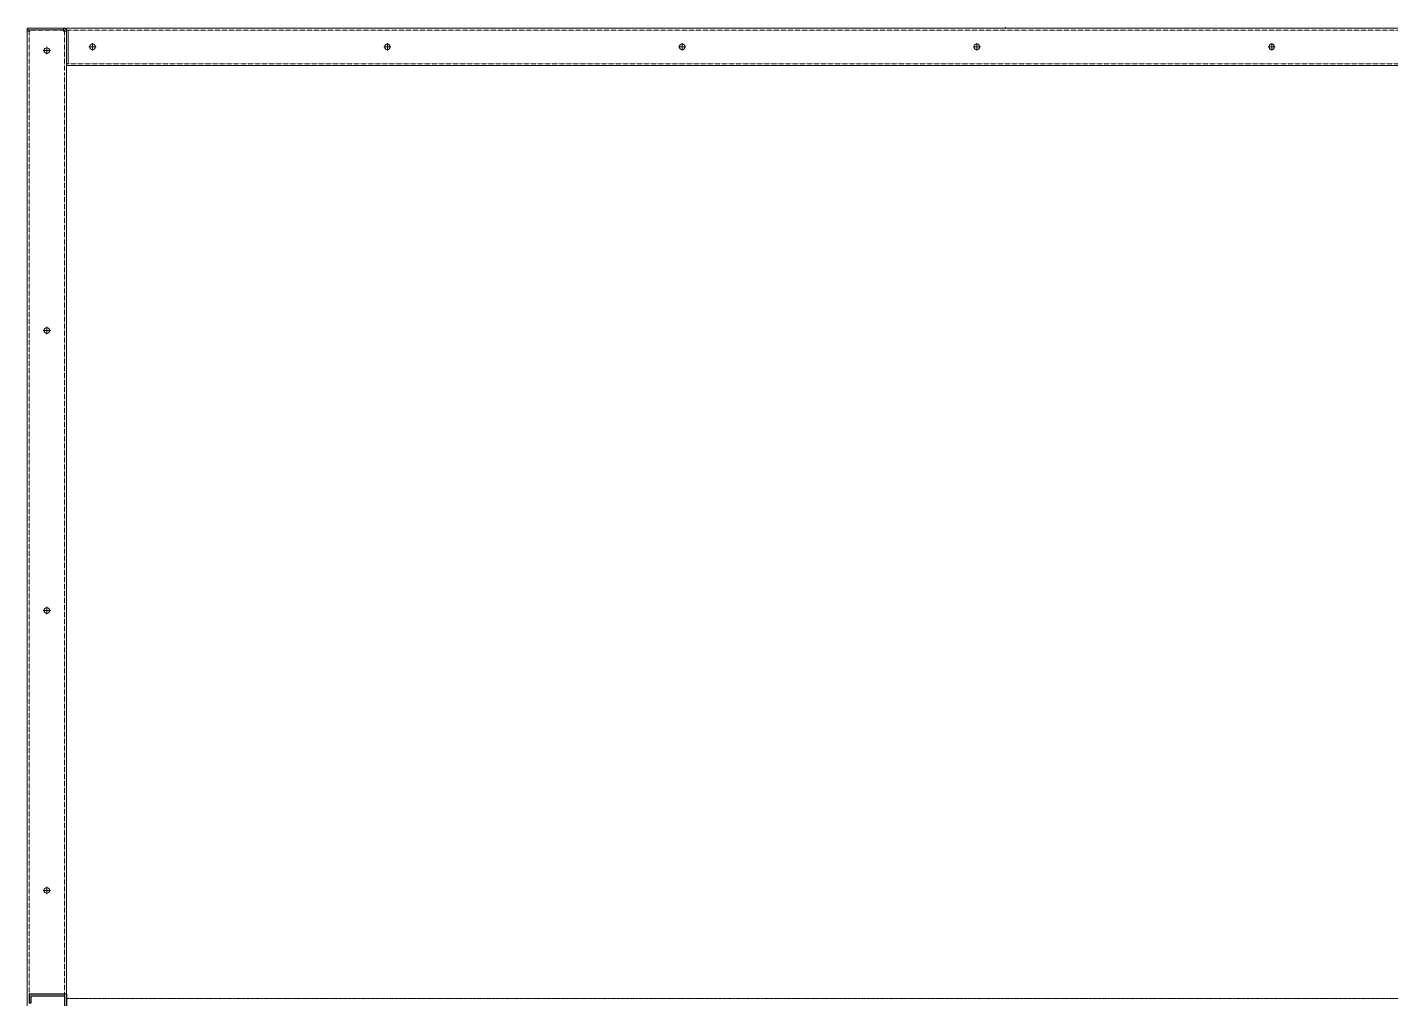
# Model space of a CAD drawing. Header units: millimetres. Extents: x -661384 to 33175, y -139129 to 24362.
# Drawn here: x 23132 to 24593, y 13309 to 14351 of the extents above; entities that cross this region are included whole.
import ezdxf

# ---------------------------------------------------------------- set-up
doc = ezdxf.new("R2010")
doc.units = ezdxf.units.MM
for name, pattern in [('CENTER', [2, 1.25, -0.25, 0.25, -0.25]), ('HIDDEN', [0.375, 0.25, -0.125]), ('HIDDENX2', [0.75, 0.5, -0.25])]:
    doc.linetypes.add(name, pattern=pattern)
doc.layers.add('center', color=1, linetype='CENTER')
doc.layers.add('HIDD', color=2, linetype='HIDDENX2')

# ---------------------------------------------------------------- blocks, each defined once
blk = doc.blocks.new('435')
for p, q in [((-131382, 21088.8), (-131342, 21088.8)), ((-131382, 21088.8), (-131382, 21078.8)), ((-131380, 21078.8), (-131382, 21078.8)), ((-131380, 21086.8), (-131344, 21086.8)), ((-131380, 21086.8), (-131380, 21078.8)), ((-131344, 21086.8), (-131344, 21040.8)), ((-131342, 21088.8), (-131342, 21038.8)), ((-131342, 21088.8), (-131342, 21038.8)), ((-131382, 21038.8), (-131382, 21050.8)), ((-131382, 21050.8), (-131380, 21050.8)), ((-131380, 21040.8), (-131380, 21050.8)), ((-131342, 21038.8), (-131382, 21038.8)), ((-131344, 21040.8), (-131380, 21040.8))]:
    blk.add_line(p, q)
blk = doc.blocks.new('2')
at = {"color": 7, "lineweight": 20, "ltscale": 0.280701}
for p, q in [((23131.5, 14349.5), (23131.5, 14347.9)), ((23131.5, 14349.5), (23170.4, 14349.5)), ((23131.5, 14347.9), (23170.4, 14347.9)), ((23131.5, 11304.6), (23131.5, 14347.9)), ((23131.5, 14346.4), (23134.6, 14346.4)), ((23170.4, 14349.5), (23170.4, 14346.4)), ((23171.4, 14347.5), (23170.4, 14347.5)), ((23173.5, 14346.4), (23170.4, 14346.4)), ((23173.5, 13651.4), (23173.5, 14346.4)), ((23173.5, 11304.6), (23173.5, 14346.4)), ((23175.5, 14312.6), (23175.5, 14346.4)), ((23178.6, 14349.5), (23178.4, 14349.5)), ((23178.6, 14349.5), (26384.4, 14349.5)), ((23148.6, 14325.5), (23156.4, 14325.5)), ((23152.5, 14329.4), (23152.5, 14321.6)), ((23197.6, 14329.5), (23205.4, 14329.5)), ((23201.5, 14333.4), (23201.5, 14325.6)), ((23513.6, 14329.5), (23521.4, 14329.5)), ((23517.5, 14333.4), (23517.5, 14325.6)), ((23829.6, 14329.5), (23837.4, 14329.5)), ((23833.5, 14333.4), (23833.5, 14325.6)), ((24145.6, 14329.5), (24153.4, 14329.5)), ((24149.5, 14333.4), (24149.5, 14325.6)), ((24461.6, 14329.5), (24469.4, 14329.5)), ((24465.5, 14333.4), (24465.5, 14325.6)), ((23175.5, 14309.5), (26387.5, 14309.5)), ((23173.5, 14219.5), (23173.5, 14219.5)), ((23148.6, 14025.5), (23156.4, 14025.5)), ((23152.5, 14029.4), (23152.5, 14021.6)), ((23148.6, 13725.5), (23156.4, 13725.5)), ((23152.5, 13729.4), (23152.5, 13721.6)), ((23148.6, 13425.5), (23156.4, 13425.5)), ((23152.5, 13429.4), (23152.5, 13421.6))]:
    blk.add_line(p, q, dxfattribs=at)
at = {"color": 7, "lineweight": 20, "ltscale": 0.024908}
blk.add_line((24180.3, 14349.5), (24180.3, 14350.5), dxfattribs=at)
at = {"lineweight": 20}
blk.add_line((23173.5, 11274.5), (23173.5, 13309.5), dxfattribs=at)
at = {"color": 7, "lineweight": 20, "ltscale": 0.280701}
for centre in [(23152.5, 14325.5), (23201.5, 14329.5), (23517.5, 14329.5), (23833.5, 14329.5), (24149.5, 14329.5), (24465.5, 14329.5), (23152.5, 14025.5), (23152.5, 13725.5), (23152.5, 13425.5)]:
    blk.add_circle(centre, 3, dxfattribs=at)
at = {"color": 7, "lineweight": 20}
for centre in [(23152.5, 14325.5), (23201.5, 14329.5), (23517.5, 14329.5), (23833.5, 14329.5), (24149.5, 14329.5), (24465.5, 14329.5), (23152.5, 14025.5), (23152.5, 13725.5), (23152.5, 13425.5)]:
    blk.add_circle(centre, 3, dxfattribs=at)
at = {"color": 7, "lineweight": 20, "ltscale": 0.280701}
for centre, radius, start, end in [((23170.4, 14346.4), 3.1, 0, 90), ((23170.4, 14346.4), 1.5, 0, 90), ((23134.9, 13962.9), 3.4, 180, 180.1768)]:
    blk.add_arc(centre, radius, start, end, dxfattribs=at)
at = {"layer": 'center', "lineweight": 20}
for p, q in [((26431.5, 14349.5), (23131.5, 14349.5)), ((23131.5, 14349.5), (23131.5, 11149.5)), ((23173.5, 14349.5), (23173.5, 13309.5)), ((26389.5, 14309.5), (23173.5, 14309.5)), ((23173.5, 13309.5), (26389.5, 13309.5))]:
    blk.add_line(p, q, dxfattribs=at)
at = {"layer": 'HIDD', "linetype": 'HIDDEN', "lineweight": 20}
for p, q in [((23171.5, 14347.5), (23133.5, 14347.5)), ((23133.5, 14347.5), (23133.5, 13311.5)), ((23171.5, 14347.5), (23171.5, 14304)), ((26387.5, 14347.5), (23173.5, 14347.5)), ((23175.5, 14347.5), (23175.5, 14311.5)), ((26389.5, 14311.5), (23173.5, 14311.5)), ((23171.5, 14302), (23171.5, 13311.5))]:
    blk.add_line(p, q, dxfattribs=at)
at = {"lineweight": 20}
blk.add_blockref('435', (154515.5, -7774.3), dxfattribs=at)

msp = doc.modelspace()

# ---------------------------------------------------------------- block references
msp.add_blockref('2', (0, 0))

doc.saveas('drawing.dxf')
